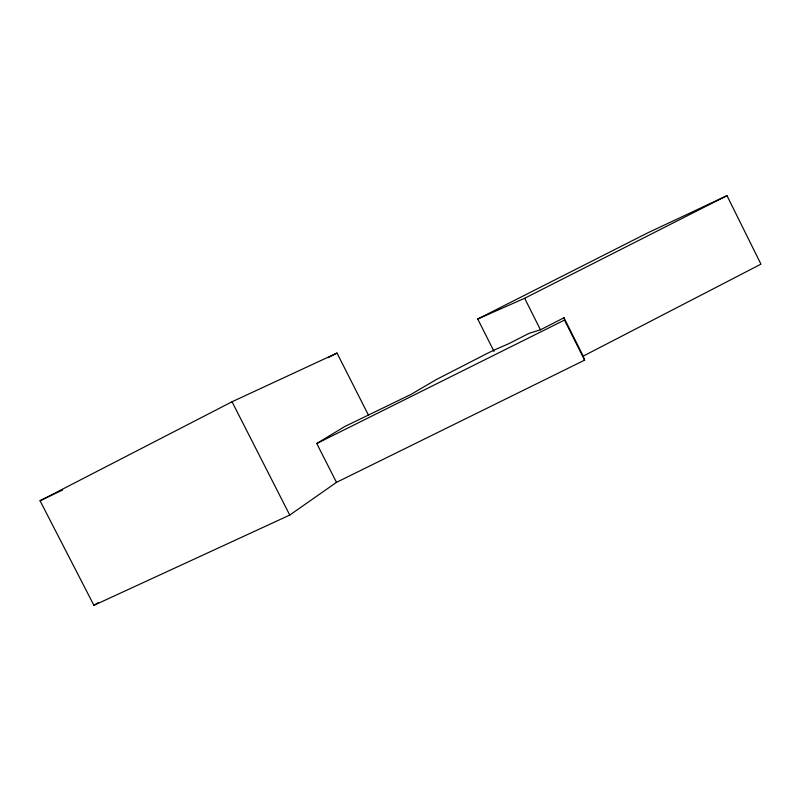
<?xml version="1.0" encoding="UTF-8"?>
<svg xmlns="http://www.w3.org/2000/svg" width="801" height="801" viewBox="0 0 801 801"><rect width="100%" height="100%" fill="white"/><g stroke="black" fill="none" stroke-linecap="round" stroke-linejoin="round"><path stroke-width="1.2" d="M368.4 415.038L337.011 353.061L232.03 401.772L40.05 500.755L93.917 605.336L289.762 515.073L336.48 482.362L584.58 360.16L583.218 356.115L564.004 317.757L540.465 329.802L528.98 333.376L508.995 343.599L496.71 348.916A38.308 1.462 -26.7 0 0 487.859 353.101L436.315 379.554L410.993 394.422L344.78 426.512L316.755 443.524L336.48 482.362M93.917 605.336L98.133 602.642M583.218 356.115L760.95 264.16L726.978 195.664L647.418 233.011L477.726 319.018L494.027 351.439M328.14 357.616L337.011 353.061M477.726 319.018L524.655 298.272L726.978 195.664M316.755 443.524L564.495 320.08L564.004 317.757M40.05 500.755L62.578 490.042M232.03 401.772L289.762 515.073M564.495 320.08L584.58 360.16M524.655 298.272L540.465 329.802"/></g></svg>
